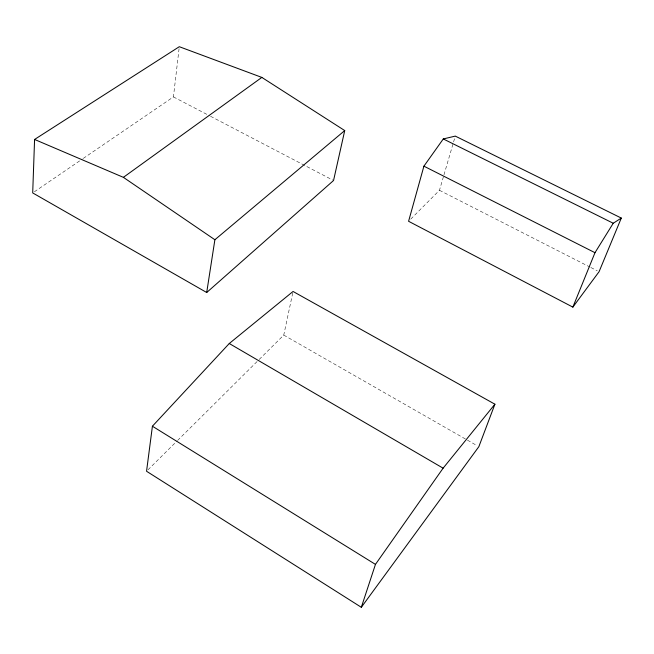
<?xml version="1.0" encoding="UTF-8"?>
<svg xmlns="http://www.w3.org/2000/svg" width="654" height="654" viewBox="0 0 654 654"><rect width="100%" height="100%" fill="white"/><g stroke="black" fill="none" stroke-linecap="round" stroke-linejoin="round"><path stroke-width="0.49" stroke-dasharray="3.27 2.45" d="M83.262 158.423L173.424 96.906L179.302 46.704M259.197 359.455L283.754 335.093L292.845 292.461M410.745 219.123L439.463 190.298L443.698 175.779M443.984 174.814L453.312 142.883M453.59 141.918L455.29 136.106M147.992 469.817L176.882 441.156M177.602 440.436L258.477 360.174M34.384 191.777L82.42 159.004M439.463 190.298L590.006 267.085M590.914 267.543L597.257 270.781M173.424 96.906L209.615 115.799M210.514 116.273L332.649 180.038M283.754 335.093L477.077 445.66"/><path stroke-width="0.98" d="M34.58 139.457L32.7 192.922L206.705 292.51L333.548 180.512L344.732 130.571L261.845 77.409L179.302 46.704L34.58 139.457L123.393 177.348L214.888 239.74L206.705 292.51M152.415 426.22L146.553 471.256L361.319 607.296L478.851 446.674L494.914 404.205L293.057 291.471L229.268 343.513L152.415 426.22L375.453 564.394L361.319 607.296M423.915 166.173L408.587 221.281L572.863 307.118L599.072 271.712L621.3 218.068L455.29 136.106L443.289 138.942L423.915 166.173L594.985 252.697L613.248 223.243L621.3 218.068M572.863 307.118L594.985 252.697M375.453 564.394L443.11 468.182L494.914 404.205M214.888 239.74L344.732 130.571M123.393 177.348L261.845 77.409M443.289 138.942L613.248 223.243M229.268 343.513L443.11 468.182"/></g></svg>
